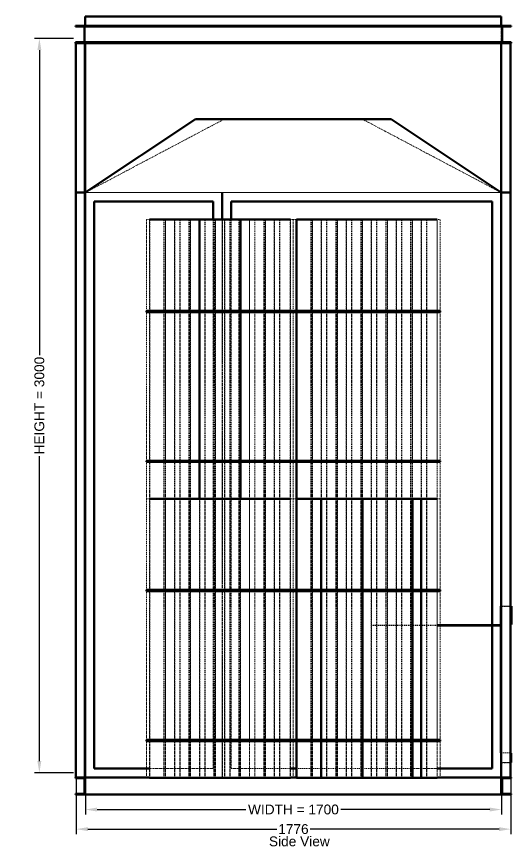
# Model space of a CAD drawing. Header units: millimetres. Extents: x 589 to 12190, y 300 to 8700.
# Drawn here: x 596 to 2617, y 5183 to 8573 of the extents above; entities that cross this region are included whole.
import ezdxf

# ---------------------------------------------------------------- set-up
doc = ezdxf.new("R2010")
doc.units = ezdxf.units.MM
doc.linetypes.add('Hidden', pattern=[15, 5, -3, 5, -2])
for name, color, linetype, lineweight in [('Default', 7, 'Continuous', 50), ('Edges', 7, 'Hidden', 15), ('HiddenEdges', 2, 'Hidden', 15), ('HiddenSilhouettes', 2, 'Hidden', 15), ('HiddenWires', 7, 'Hidden', 15), ('Silhouettes', 7, 'Continuous', 50), ('Wires', 7, 'Hidden', 15)]:
    doc.layers.add(name, color=color, linetype=linetype, lineweight=lineweight)
doc.layers.add('Dimension', color=7, linetype='Continuous', lineweight=50, true_color=0x6495ed)
doc.styles.add('Default', font='arial.ttf')
doc.dimstyles.get("Standard").update_dxf_attribs({"dimtxt": 0.18, "dimasz": 0.18, "dimexe": 0.18, "dimexo": 0.0625, "dimgap": 0.09, "dimtad": 0, "dimtih": 1, "dimtoh": 1, "dimdec": 4, "dimzin": 0, "dimdsep": 46, "dimtxsty": 'Standard', "dimcen": 0.09, "dimadec": 0, "dimazin": 0, "dimtfac": 1, "dimtdec": 4, "dimtofl": 0, "dimtmove": 0, "dimatfit": 3, "dimfxl": 1, "dimtolj": 1, "dimtzin": 0, "dimarcsym": 0})

# ---------------------------------------------------------------- blocks, each defined once
blk = doc.blocks.new('Left')
at = {"layer": 'Edges'}
blk.add_lwpolyline([(282.2, 1169.8), (848.2, 870.4)], dxfattribs=at)
for points in [[(-850.6, 869.8, 0), (-283.4, 1169.8, 0)], [(-588.1, 386.8, 0), (-588.1, 759.8, 0)], [(-522.1, 386.8, 0), (-522.1, 759.8, 0)], [(-486.1, 386.8, 0), (-486.1, 759.8, 0)], [(-420.1, 386.8, 0), (-420.1, 759.8, 0)], [(-318.1, 386.8, 0), (-318.1, 759.8, 0)], [(-282.1, 386.8, 0), (-282.1, 759.8, 0)], [(-180.1, 386.8, 0), (-180.1, 759.8, 0)], [(-114.1, 386.8, 0), (-114.1, 759.8, 0)], [(-78.1, 386.8, 0), (-78.1, 759.8, 0)], [(-12.1, 386.8, 0), (-12.1, 759.8, 0)], [(77.9, 386.8, 0), (77.9, 759.8, 0)], [(113.9, 386.8, 0), (113.9, 759.8, 0)], [(179.9, 386.8, 0), (179.9, 759.8, 0)], [(215.9, 386.8, 0), (215.9, 759.8, 0)], [(281.9, 386.8, 0), (281.9, 759.8, 0)], [(317.9, 386.8, 0), (317.9, 759.8, 0)], [(383.9, 386.8, 0), (383.9, 759.8, 0)], [(419.9, 386.8, 0), (419.9, 759.8, 0)], [(485.9, 386.8, 0), (485.9, 759.8, 0)], [(521.9, 386.8, 0), (521.9, 759.8, 0)], [(587.9, 386.8, 0), (587.9, 759.8, 0)], [(-588.1, -225.2, 0), (-588.1, 381.8, 0)], [(-522.1, -225.2, 0), (-522.1, 381.8, 0)], [(-486.1, -225.2, 0), (-486.1, 381.8, 0)], [(-420.1, -225.2, 0), (-420.1, 381.8, 0)], [(-318.1, -225.2, 0), (-318.1, 381.8, 0)], [(-282.1, -225.2, 0), (-282.1, 381.8, 0)], [(-180.1, -225.2, 0), (-180.1, 381.8, 0)], [(-114.1, -225.2, 0), (-114.1, 381.8, 0)], [(-78.1, -225.2, 0), (-78.1, 381.8, 0)], [(-12.1, -225.2, 0), (-12.1, 381.8, 0)], [(77.9, -225.2, 0), (77.9, 381.8, 0)], [(113.9, -225.2, 0), (113.9, 381.8, 0)], [(179.9, -225.2, 0), (179.9, 381.8, 0)], [(215.9, -225.2, 0), (215.9, 381.8, 0)], [(281.9, -225.2, 0), (281.9, 381.8, 0)], [(317.9, -225.2, 0), (317.9, 381.8, 0)], [(383.9, -225.2, 0), (383.9, 381.8, 0)], [(419.9, -225.2, 0), (419.9, 381.8, 0)], [(485.9, -225.2, 0), (485.9, 381.8, 0)], [(521.9, -225.2, 0), (521.9, 381.8, 0)], [(587.9, -225.2, 0), (587.9, 381.8, 0)], [(-588.1, -380.2, 0), (-588.1, -230.2, 0)], [(-522.1, -380.2, 0), (-522.1, -230.2, 0)], [(-486.1, -380.2, 0), (-486.1, -230.2, 0)], [(-420.1, -380.2, 0), (-420.1, -230.2, 0)], [(-318.1, -380.2, 0), (-318.1, -230.2, 0)], [(-282.1, -380.2, 0), (-282.1, -230.2, 0)], [(-180.1, -380.2, 0), (-180.1, -230.2, 0)], [(-114.1, -380.2, 0), (-114.1, -230.2, 0)], [(-78.1, -380.2, 0), (-78.1, -230.2, 0)], [(-12.1, -380.2, 0), (-12.1, -230.2, 0)], [(77.9, -380.2, 0), (77.9, -230.2, 0)], [(113.9, -380.2, 0), (113.9, -230.2, 0)], [(179.9, -380.2, 0), (179.9, -230.2, 0)], [(215.9, -380.2, 0), (215.9, -230.2, 0)], [(281.9, -380.2, 0), (281.9, -230.2, 0)], [(317.9, -380.2, 0), (317.9, -230.2, 0)], [(383.9, -380.2, 0), (383.9, -230.2, 0)], [(419.9, -380.2, 0), (419.9, -230.2, 0)], [(485.9, -380.2, 0), (485.9, -230.2, 0)], [(521.9, -380.2, 0), (521.9, -230.2, 0)], [(587.9, -380.2, 0), (587.9, -230.2, 0)], [(-588.1, -753.2, 0), (-588.1, -380.2, 0)], [(-522.1, -753.2, 0), (-522.1, -380.2, 0)], [(-486.1, -753.2, 0), (-486.1, -380.2, 0)], [(-420.1, -753.2, 0), (-420.1, -380.2, 0)], [(-384.1, -753.2, 0), (-384.1, -380.2, 0)], [(-318.1, -753.2, 0), (-318.1, -380.2, 0)], [(-282.1, -753.2, 0), (-282.1, -380.2, 0)], [(-216.1, -753.2, 0), (-216.1, -380.2, 0)], [(-180.1, -753.2, 0), (-180.1, -380.2, 0)], [(-114.1, -753.2, 0), (-114.1, -380.2, 0)], [(-78.1, -753.2, 0), (-78.1, -380.2, 0)], [(-12.1, -753.2, 0), (-12.1, -380.2, 0)], [(77.9, -753.2, 0), (77.9, -380.2, 0)], [(179.9, -753.2, 0), (179.9, -380.2, 0)], [(215.9, -753.2, 0), (215.9, -380.2, 0)], [(317.9, -753.2, 0), (317.9, -380.2, 0)], [(383.9, -753.2, 0), (383.9, -380.2, 0)], [(419.9, -753.2, 0), (419.9, -380.2, 0)], [(587.9, -753.2, 0), (587.9, -380.2, 0)], [(-588.1, -1365.2, 0), (-588.1, -758.2, 0)], [(-522.1, -1365.2, 0), (-522.1, -758.2, 0)], [(-486.1, -1365.2, 0), (-486.1, -758.2, 0)], [(-420.1, -1365.2, 0), (-420.1, -758.2, 0)], [(-384.1, -1365.2, 0), (-384.1, -758.2, 0)], [(-318.1, -1365.2, 0), (-318.1, -758.2, 0)], [(-282.1, -1365.2, 0), (-282.1, -758.2, 0)], [(-216.1, -1365.2, 0), (-216.1, -758.2, 0)], [(-180.1, -1365.2, 0), (-180.1, -758.2, 0)], [(-114.1, -1365.2, 0), (-114.1, -758.2, 0)], [(-78.1, -1365.2, 0), (-78.1, -758.2, 0)], [(-12.1, -1365.2, 0), (-12.1, -758.2, 0)], [(77.9, -1365.2, 0), (77.9, -758.2, 0)], [(179.9, -1365.2, 0), (179.9, -758.2, 0)], [(215.9, -1365.2, 0), (215.9, -758.2, 0)], [(317.9, -1365.2, 0), (317.9, -758.2, 0)], [(383.9, -1365.2, 0), (383.9, -758.2, 0)], [(419.9, -1365.2, 0), (419.9, -758.2, 0)], [(587.9, -1365.2, 0), (587.9, -758.2, 0)], [(-588.1, -1520.2, 0), (-588.1, -1370.2, 0)], [(-522.1, -1520.2, 0), (-522.1, -1370.2, 0)], [(-486.1, -1520.2, 0), (-486.1, -1370.2, 0)], [(-420.1, -1520.2, 0), (-420.1, -1370.2, 0)], [(-384.1, -1520.2, 0), (-384.1, -1370.2, 0)], [(-318.1, -1520.2, 0), (-318.1, -1370.2, 0)], [(-282.1, -1520.2, 0), (-282.1, -1370.2, 0)], [(-216.1, -1520.2, 0), (-216.1, -1370.2, 0)], [(-180.1, -1520.2, 0), (-180.1, -1370.2, 0)], [(-114.1, -1520.2, 0), (-114.1, -1370.2, 0)], [(-78.1, -1520.2, 0), (-78.1, -1370.2, 0)], [(-12.1, -1520.2, 0), (-12.1, -1370.2, 0)], [(77.9, -1520.2, 0), (77.9, -1370.2, 0)], [(179.9, -1520.2, 0), (179.9, -1370.2, 0)], [(215.9, -1520.2, 0), (215.9, -1370.2, 0)], [(317.9, -1520.2, 0), (317.9, -1370.2, 0)], [(383.9, -1520.2, 0), (383.9, -1370.2, 0)], [(419.9, -1520.2, 0), (419.9, -1370.2, 0)], [(587.9, -1520.2, 0), (587.9, -1370.2, 0)]]:
    blk.add_polyline3d(points, dxfattribs=at)
for points in [[(-529.1, 759.8, 0)], [(-527.9, 759.8, 0)], [(-463.1, 759.8, 0)], [(-427.1, 759.8, 0)], [(-425.9, 759.8, 0)], [(-362.3, 759.8, 0)], [(-361.1, 759.8, 0)], [(-325.1, 759.8, 0)], [(-280.9, 759.8, 0)], [(-158.3, 759.8, 0)], [(-157.1, 759.8, 0)], [(-119.9, 759.8, 0)], [(-56.3, 759.8, 0)], [(-55.1, 759.8, 0)], [(70.9, 759.8, 0)], [(72.1, 759.8, 0)], [(135.7, 759.8, 0)], [(136.9, 759.8, 0)], [(172.9, 759.8, 0)], [(174.1, 759.8, 0)], [(237.7, 759.8, 0)], [(238.9, 759.8, 0)], [(274.9, 759.8, 0)], [(276.1, 759.8, 0)], [(339.7, 759.8, 0)], [(340.9, 759.8, 0)], [(376.9, 759.8, 0)], [(378.1, 759.8, 0)], [(441.7, 759.8, 0)], [(442.9, 759.8, 0)], [(478.9, 759.8, 0)], [(480.1, 759.8, 0)], [(543.7, 759.8, 0)], [(544.9, 759.8, 0)]]:
    blk.add_polyline3d(points, close=True, dxfattribs=at)
at = {"layer": 'HiddenEdges'}
for points in [[(-849.4, 1551, 0), (-849.4, 1587.8, 0)], [(848.2, 1587.8, 0), (-849.4, 1587.8, 0)], [(-835.6, 1587.8, 0), (-835.6, 1589, 0)], [(834.4, 1587.8, 0), (834.4, 1589, 0)], [(848.2, 1551, 0), (848.2, 1587.8, 0)], [(-850.6, 1481, 0), (-850.6, 1551, 0)], [(849.4, 1481, 0), (849.4, 1551, 0)], [(-887.4, 1466, 0), (-888.6, 1466, 0)], [(-887.4, 872.2, 0), (-887.4, 1479.8, 0)], [(-850.6, 1479.8, 0), (-887.4, 1479.8, 0)], [(886.2, 1479.8, 0), (849.4, 1479.8, 0)], [(886.2, 872.2, 0), (886.2, 1479.8, 0)], [(887.4, 1466, 0), (886.2, 1466, 0)], [(-887.4, 886, 0), (-888.6, 886, 0)], [(887.4, 886, 0), (886.2, 886, 0)], [(-887.4, 856, 0), (-888.6, 856, 0)], [(-850.6, 872.2, 0), (-887.4, 872.2, 0)], [(-887.4, -1517.8, 0), (-887.4, 869.8, 0)], [(-850.6, 869.8, 0), (-887.4, 869.8, 0)], [(-849.4, -1517.8, 0), (-849.4, 869.8, 0)], [(-291.8, -1517.8, 0), (-291.8, 869.8, 0)], [(-289.4, -1517.8, 0), (-289.4, 869.8, 0)], [(848.2, 870.4, 0), (849.4, 869.8, 0)], [(886.2, 872.2, 0), (849.4, 872.2, 0)], [(886.2, 869.8, 0), (849.4, 869.8, 0)], [(886.2, -1517.8, 0), (886.2, 869.8, 0)], [(887.4, 856, 0), (886.2, 856, 0)], [(-529.1, -380.2, 0), (-529.1, 759.8, 0)], [(-527.9, -380.2, 0), (-527.9, 759.8, 0)], [(-463.1, -380.2, 0), (-463.1, 759.8, 0)], [(-427.1, -380.2, 0), (-427.1, 759.8, 0)], [(-425.9, -380.2, 0), (-425.9, 759.8, 0)], [(-362.3, -380.2, 0), (-362.3, 759.8, 0)], [(-361.1, -380.2, 0), (-361.1, 759.8, 0)], [(-325.1, -380.2, 0), (-325.1, 759.8, 0)], [(-280.9, -380.2, 0), (-280.9, 759.8, 0)], [(-158.3, -380.2, 0), (-158.3, 759.8, 0)], [(-157.1, -380.2, 0), (-157.1, 759.8, 0)], [(-119.9, -380.2, 0), (-119.9, 759.8, 0)], [(-56.3, -380.2, 0), (-56.3, 759.8, 0)], [(-55.1, -380.2, 0), (-55.1, 759.8, 0)], [(70.9, -380.2, 0), (70.9, 759.8, 0)], [(72.1, -380.2, 0), (72.1, 759.8, 0)], [(135.7, -380.2, 0), (135.7, 759.8, 0)], [(136.9, -380.2, 0), (136.9, 759.8, 0)], [(172.9, -380.2, 0), (172.9, 759.8, 0)], [(174.1, -380.2, 0), (174.1, 759.8, 0)], [(237.7, -380.2, 0), (237.7, 759.8, 0)], [(238.9, -380.2, 0), (238.9, 759.8, 0)], [(274.9, -380.2, 0), (274.9, 759.8, 0)], [(276.1, -380.2, 0), (276.1, 759.8, 0)], [(339.7, -380.2, 0), (339.7, 759.8, 0)], [(340.9, -380.2, 0), (340.9, 759.8, 0)], [(376.9, -380.2, 0), (376.9, 759.8, 0)], [(378.1, -380.2, 0), (378.1, 759.8, 0)], [(441.7, -380.2, 0), (441.7, 759.8, 0)], [(442.9, -380.2, 0), (442.9, 759.8, 0)], [(478.9, -380.2, 0), (478.9, 759.8, 0)], [(480.1, -380.2, 0), (480.1, 759.8, 0)], [(543.7, -380.2, 0), (543.7, 759.8, 0)], [(544.9, -380.2, 0), (544.9, 759.8, 0)], [(-588.1, 381.8, 0), (-588.1, 386.8, 0)], [(-522.1, 381.8, 0), (-522.1, 386.8, 0)], [(-486.1, 381.8, 0), (-486.1, 386.8, 0)], [(-420.1, 381.8, 0), (-420.1, 386.8, 0)], [(-318.1, 381.8, 0), (-318.1, 386.8, 0)], [(-282.1, 381.8, 0), (-282.1, 386.8, 0)], [(-180.1, 381.8, 0), (-180.1, 386.8, 0)], [(-114.1, 381.8, 0), (-114.1, 386.8, 0)], [(-78.1, 381.8, 0), (-78.1, 386.8, 0)], [(-12.1, 381.8, 0), (-12.1, 386.8, 0)], [(77.9, 381.8, 0), (77.9, 386.8, 0)], [(113.9, 381.8, 0), (113.9, 386.8, 0)], [(179.9, 381.8, 0), (179.9, 386.8, 0)], [(215.9, 381.8, 0), (215.9, 386.8, 0)], [(281.9, 381.8, 0), (281.9, 386.8, 0)], [(317.9, 381.8, 0), (317.9, 386.8, 0)], [(383.9, 381.8, 0), (383.9, 386.8, 0)], [(419.9, 381.8, 0), (419.9, 386.8, 0)], [(485.9, 381.8, 0), (485.9, 386.8, 0)], [(521.9, 381.8, 0), (521.9, 386.8, 0)], [(587.9, 381.8, 0), (587.9, 386.8, 0)], [(-588.1, -230.2, 0), (-588.1, -225.2, 0)], [(-522.1, -230.2, 0), (-522.1, -225.2, 0)], [(-486.1, -230.2, 0), (-486.1, -225.2, 0)], [(-420.1, -230.2, 0), (-420.1, -225.2, 0)], [(-318.1, -230.2, 0), (-318.1, -225.2, 0)], [(-282.1, -230.2, 0), (-282.1, -225.2, 0)], [(-180.1, -230.2, 0), (-180.1, -225.2, 0)], [(-114.1, -230.2, 0), (-114.1, -225.2, 0)], [(-78.1, -230.2, 0), (-78.1, -225.2, 0)], [(-12.1, -230.2, 0), (-12.1, -225.2, 0)], [(77.9, -230.2, 0), (77.9, -225.2, 0)], [(113.9, -230.2, 0), (113.9, -225.2, 0)], [(179.9, -230.2, 0), (179.9, -225.2, 0)], [(215.9, -230.2, 0), (215.9, -225.2, 0)], [(281.9, -230.2, 0), (281.9, -225.2, 0)], [(317.9, -230.2, 0), (317.9, -225.2, 0)], [(383.9, -230.2, 0), (383.9, -225.2, 0)], [(419.9, -230.2, 0), (419.9, -225.2, 0)], [(485.9, -230.2, 0), (485.9, -225.2, 0)], [(521.9, -230.2, 0), (521.9, -225.2, 0)], [(587.9, -230.2, 0), (587.9, -225.2, 0)], [(-586.9, -1520.2, 0), (-586.9, -380.2, 0)], [(-464.3, -1520.2, 0), (-464.3, -380.2, 0)], [(-463.1, -1520.2, 0), (-463.1, -380.2, 0)], [(-427.1, -1520.2, 0), (-427.1, -380.2, 0)], [(-425.9, -1520.2, 0), (-425.9, -380.2, 0)], [(-362.3, -1520.2, 0), (-362.3, -380.2, 0)], [(-361.1, -1520.2, 0), (-361.1, -380.2, 0)], [(-325.1, -1520.2, 0), (-325.1, -380.2, 0)], [(-323.9, -1520.2, 0), (-323.9, -380.2, 0)], [(-280.9, -1520.2, 0), (-280.9, -380.2, 0)], [(-259.1, -1520.2, 0), (-259.1, -380.2, 0)], [(-221.9, -1520.2, 0), (-221.9, -380.2, 0)], [(-158.3, -1520.2, 0), (-158.3, -380.2, 0)], [(-157.1, -1520.2, 0), (-157.1, -380.2, 0)], [(-121.1, -1520.2, 0), (-121.1, -380.2, 0)], [(-119.9, -1520.2, 0), (-119.9, -380.2, 0)], [(-56.3, -1520.2, 0), (-56.3, -380.2, 0)], [(-55.1, -1520.2, 0), (-55.1, -380.2, 0)], [(70.9, -1520.2, 0), (70.9, -380.2, 0)], [(72.1, -1520.2, 0), (72.1, -380.2, 0)], [(76.7, -1520.2, 0), (76.7, -380.2, 0)], [(135.7, -1520.2, 0), (135.7, -380.2, 0)], [(172.9, -1520.2, 0), (172.9, -380.2, 0)], [(178.7, -1520.2, 0), (178.7, -380.2, 0)], [(237.7, -1520.2, 0), (237.7, -380.2, 0)], [(238.9, -1520.2, 0), (238.9, -380.2, 0)], [(274.9, -1520.2, 0), (274.9, -380.2, 0)], [(319.1, -1520.2, 0), (319.1, -380.2, 0)], [(340.9, -1520.2, 0), (340.9, -380.2, 0)], [(421.1, -1520.2, 0), (421.1, -380.2, 0)], [(441.7, -1520.2, 0), (441.7, -380.2, 0)], [(442.9, -1520.2, 0), (442.9, -380.2, 0)], [(480.1, -1520.2, 0), (480.1, -380.2, 0)], [(484.7, -1520.2, 0), (484.7, -380.2, 0)], [(543.7, -1520.2, 0), (543.7, -380.2, 0)], [(544.9, -1520.2, 0), (544.9, -380.2, 0)], [(-588.1, -758.2, 0), (-588.1, -753.2, 0)], [(-522.1, -758.2, 0), (-522.1, -753.2, 0)], [(-486.1, -758.2, 0), (-486.1, -753.2, 0)], [(-420.1, -758.2, 0), (-420.1, -753.2, 0)], [(-384.1, -758.2, 0), (-384.1, -753.2, 0)], [(-318.1, -758.2, 0), (-318.1, -753.2, 0)], [(-282.1, -758.2, 0), (-282.1, -753.2, 0)], [(-216.1, -758.2, 0), (-216.1, -753.2, 0)], [(-180.1, -758.2, 0), (-180.1, -753.2, 0)], [(-114.1, -758.2, 0), (-114.1, -753.2, 0)], [(-78.1, -758.2, 0), (-78.1, -753.2, 0)], [(-12.1, -758.2, 0), (-12.1, -753.2, 0)], [(77.9, -758.2, 0), (77.9, -753.2, 0)], [(179.9, -758.2, 0), (179.9, -753.2, 0)], [(215.9, -758.2, 0), (215.9, -753.2, 0)], [(317.9, -758.2, 0), (317.9, -753.2, 0)], [(383.9, -758.2, 0), (383.9, -753.2, 0)], [(419.9, -758.2, 0), (419.9, -753.2, 0)], [(587.9, -758.2, 0), (587.9, -753.2, 0)], [(849.4, -820.2, 0), (848.2, -820.2, 0)], [(-588.1, -1370.2, 0), (-588.1, -1365.2, 0)], [(-522.1, -1370.2, 0), (-522.1, -1365.2, 0)], [(-486.1, -1370.2, 0), (-486.1, -1365.2, 0)], [(-420.1, -1370.2, 0), (-420.1, -1365.2, 0)], [(-384.1, -1370.2, 0), (-384.1, -1365.2, 0)], [(-318.1, -1370.2, 0), (-318.1, -1365.2, 0)], [(-282.1, -1370.2, 0), (-282.1, -1365.2, 0)], [(-216.1, -1370.2, 0), (-216.1, -1365.2, 0)], [(-180.1, -1370.2, 0), (-180.1, -1365.2, 0)], [(-114.1, -1370.2, 0), (-114.1, -1365.2, 0)], [(-78.1, -1370.2, 0), (-78.1, -1365.2, 0)], [(-12.1, -1370.2, 0), (-12.1, -1365.2, 0)], [(77.9, -1370.2, 0), (77.9, -1365.2, 0)], [(179.9, -1370.2, 0), (179.9, -1365.2, 0)], [(215.9, -1370.2, 0), (215.9, -1365.2, 0)], [(317.9, -1370.2, 0), (317.9, -1365.2, 0)], [(383.9, -1370.2, 0), (383.9, -1365.2, 0)], [(419.9, -1370.2, 0), (419.9, -1365.2, 0)], [(587.9, -1370.2, 0), (587.9, -1365.2, 0)], [(849.4, -1420.2, 0), (848.2, -1420.2, 0)], [(889.4, -1519, 0), (-890.6, -1519, 0)], [(889.4, -1522, 0), (-890.6, -1522, 0)], [(-887.4, -1504, 0), (-888.6, -1504, 0)], [(-850.6, -1517.8, 0), (-887.4, -1517.8, 0)], [(852.4, -1522, 0), (-853.6, -1522, 0)], [(-291.8, -1517.8, 0), (-849.4, -1517.8, 0)], [(848.2, -1517.8, 0), (-289.4, -1517.8, 0)], [(886.2, -1517.8, 0), (849.4, -1517.8, 0)], [(887.4, -1504, 0), (886.2, -1504, 0)], [(889.4, -1586, 0), (-890.6, -1586, 0)], [(889.4, -1589, 0), (-890.6, -1589, 0)], [(852.4, -1586, 0), (-853.6, -1586, 0)]]:
    blk.add_polyline3d(points, dxfattribs=at)
at = {"layer": 'HiddenSilhouettes'}
blk.add_lwpolyline([(848.2, 870.6), (849.4, 869.8)], dxfattribs=at)
for points in [[(-853.6, 1548, 0)], [(852.4, 1548, 0)]]:
    blk.add_polyline3d(points, close=True, dxfattribs=at)
for points in [[(-888.6, 1481, 0), (-888.6, 1481, 0)], [(-850.6, 1481, 0), (-850.6, 1481, 0)], [(849.4, 1481, 0), (849.4, 1481, 0)], [(887.4, 1481, 0), (887.4, 1481, 0)], [(-848.8, 871, 0), (-290.6, 871, 0)], [(-290.6, 869.8, 0), (-290.6, 871, 0)], [(-290.6, 871, 0), (847.6, 871, 0)], [(848.2, 871, 0), (849.4, 871, 0)], [(-586.9, -380.2, 0), (-586.9, 759.8, 0)], [(-523.3, -380.2, 0), (-523.3, 759.8, 0)], [(-484.9, -380.2, 0), (-484.9, 759.8, 0)], [(-464.3, -380.2, 0), (-464.3, 759.8, 0)], [(-421.3, -380.2, 0), (-421.3, 759.8, 0)], [(-382.9, -380.2, 0), (-382.9, 759.8, 0)], [(-327.4, -1482.2, 0), (-327.4, 759.8, 0)], [(-323.9, -380.2, 0), (-323.9, 759.8, 0)], [(-319.3, -380.2, 0), (-319.3, 759.8, 0)], [(-290.6, -1519, 0), (-290.6, 759.8, 0)], [(-260.3, -380.2, 0), (-260.3, 759.8, 0)], [(-259.1, -380.2, 0), (-259.1, 759.8, 0)], [(-253.8, -1482.2, 0), (-253.8, 759.8, 0)], [(-223.1, -380.2, 0), (-223.1, 759.8, 0)], [(-221.9, -380.2, 0), (-221.9, 759.8, 0)], [(-217.3, -380.2, 0), (-217.3, 759.8, 0)], [(-178.9, -380.2, 0), (-178.9, 759.8, 0)], [(-121.1, -380.2, 0), (-121.1, 759.8, 0)], [(-115.3, -380.2, 0), (-115.3, 759.8, 0)], [(-76.9, -380.2, 0), (-76.9, 759.8, 0)], [(-13.3, -380.2, 0), (-13.3, 759.8, 0)], [(13.1, -380.2, 0), (13.1, 759.8, 0)], [(76.7, -380.2, 0), (76.7, 759.8, 0)], [(115.1, -380.2, 0), (115.1, 759.8, 0)], [(178.7, -380.2, 0), (178.7, 759.8, 0)], [(217.1, -380.2, 0), (217.1, 759.8, 0)], [(280.7, -380.2, 0), (280.7, 759.8, 0)], [(319.1, -380.2, 0), (319.1, 759.8, 0)], [(382.7, -380.2, 0), (382.7, 759.8, 0)], [(421.1, -380.2, 0), (421.1, 759.8, 0)], [(484.7, -380.2, 0), (484.7, 759.8, 0)], [(523.1, -380.2, 0), (523.1, 759.8, 0)], [(586.7, -380.2, 0), (586.7, 759.8, 0)], [(-384.1, 381.8, 0), (-384.1, 386.8, 0)], [(-216.1, 381.8, 0), (-216.1, 386.8, 0)], [(11.9, 381.8, 0), (11.9, 386.8, 0)], [(-585.6, -230.2, 0), (-585.6, -225.2, 0)], [(-575.6, -230.2, 0), (-575.6, -225.2, 0)], [(-384.1, -230.2, 0), (-384.1, -225.2, 0)], [(-216.1, -230.2, 0), (-216.1, -225.2, 0)], [(-25.6, -230.2, 0), (-25.6, -225.2, 0)], [(-15.6, -230.2, 0), (-15.6, -225.2, 0)], [(11.9, -230.2, 0), (11.9, -225.2, 0)], [(14.4, -230.2, 0), (14.4, -225.2, 0)], [(24.4, -230.2, 0), (24.4, -225.2, 0)], [(574.4, -230.2, 0), (574.4, -225.2, 0)], [(584.4, -230.2, 0), (584.4, -225.2, 0)], [(-529.1, -1520.2, 0), (-529.1, -380.2, 0)], [(-529.1, -380.2, 0), (-463.1, -380.2, 0)], [(-527.9, -1520.2, 0), (-527.9, -380.2, 0)], [(-527.9, -380.2, 0), (-522.1, -380.2, 0)], [(-523.3, -1520.2, 0), (-523.3, -380.2, 0)], [(-486.1, -380.2, 0), (-464.3, -380.2, 0)], [(-484.9, -1520.2, 0), (-484.9, -380.2, 0)], [(-427.1, -380.2, 0), (-361.1, -380.2, 0)], [(-425.9, -380.2, 0), (-420.1, -380.2, 0)], [(-421.3, -1520.2, 0), (-421.3, -380.2, 0)], [(-384.1, -380.2, 0), (-362.3, -380.2, 0)], [(-382.9, -1520.2, 0), (-382.9, -380.2, 0)], [(-325.1, -380.2, 0), (-278.3, -380.2, 0)], [(-323.9, -380.2, 0), (-318.1, -380.2, 0)], [(-319.3, -1520.2, 0), (-319.3, -380.2, 0)], [(-282.1, -380.2, 0), (-278.3, -380.2, 0)], [(-260.3, -1520.2, 0), (-260.3, -380.2, 0)], [(-223.1, -1520.2, 0), (-223.1, -380.2, 0)], [(-222.7, -380.2, 0), (-167, -380.2, 0)], [(-221.9, -380.2, 0), (-216.1, -380.2, 0)], [(-217.3, -1520.2, 0), (-217.3, -380.2, 0)], [(-180.1, -380.2, 0), (-167, -380.2, 0)], [(-178.9, -1520.2, 0), (-178.9, -380.2, 0)], [(-121.1, -380.2, 0), (-55.7, -380.2, 0)], [(-119.9, -380.2, 0), (-114.1, -380.2, 0)], [(-115.3, -1520.2, 0), (-115.3, -380.2, 0)], [(-78.1, -380.2, 0), (-56.3, -380.2, 0)], [(-76.9, -1520.2, 0), (-76.9, -380.2, 0)], [(-13.3, -1520.2, 0), (-13.3, -380.2, 0)], [(13.1, -1520.2, 0), (13.1, -380.2, 0)], [(70.9, -380.2, 0), (136.9, -380.2, 0)], [(72.1, -380.2, 0), (77.9, -380.2, 0)], [(113.9, -380.2, 0), (135.7, -380.2, 0)], [(115.1, -1520.2, 0), (115.1, -380.2, 0)], [(136.9, -1520.2, 0), (136.9, -380.2, 0)], [(172.9, -380.2, 0), (222.7, -380.2, 0)], [(174.1, -1520.2, 0), (174.1, -380.2, 0)], [(174.1, -380.2, 0), (179.9, -380.2, 0)], [(215.9, -380.2, 0), (222.7, -380.2, 0)], [(217.1, -1520.2, 0), (217.1, -380.2, 0)], [(274.9, -380.2, 0), (334, -380.2, 0)], [(276.1, -1520.2, 0), (276.1, -380.2, 0)], [(276.1, -380.2, 0), (281.9, -380.2, 0)], [(280.7, -1520.2, 0), (280.7, -380.2, 0)], [(317.9, -380.2, 0), (334, -380.2, 0)], [(339.7, -1520.2, 0), (339.7, -380.2, 0)], [(376.9, -1520.2, 0), (376.9, -380.2, 0)], [(376.9, -380.2, 0), (442.9, -380.2, 0)], [(378.1, -1520.2, 0), (378.1, -380.2, 0)], [(378.1, -380.2, 0), (383.9, -380.2, 0)], [(382.7, -1520.2, 0), (382.7, -380.2, 0)], [(419.9, -380.2, 0), (441.7, -380.2, 0)], [(478.9, -1520.2, 0), (478.9, -380.2, 0)], [(478.9, -380.2, 0), (544.9, -380.2, 0)], [(480.1, -380.2, 0), (485.9, -380.2, 0)], [(521.9, -380.2, 0), (543.7, -380.2, 0)], [(523.1, -1520.2, 0), (523.1, -380.2, 0)], [(586.7, -1520.2, 0), (586.7, -380.2, 0)], [(11.9, -758.2, 0), (11.9, -753.2, 0)], [(113.9, -758.2, 0), (113.9, -753.2, 0)], [(281.9, -758.2, 0), (281.9, -753.2, 0)], [(485.9, -758.2, 0), (485.9, -753.2, 0)], [(521.9, -758.2, 0), (521.9, -753.2, 0)], [(848.2, -818.6, 0), (887.4, -818.6, 0)], [(849.4, -818.6, 0), (887.4, -818.6, 0)], [(851, -820.2, 0), (887.4, -820.2, 0)], [(851, -894.6, 0), (851, -820.2, 0)], [(323.8, -896.2, 0), (587.9, -896.2, 0)], [(323.8, -897.8, 0), (323.8, -896.2, 0)], [(323.8, -897.8, 0), (587.9, -897.8, 0)], [(812.6, -897.8, 0), (812.6, -896.2, 0)], [(849.4, -894.6, 0), (851, -894.6, 0)], [(-585.6, -1370.2, 0), (-585.6, -1365.2, 0)], [(-575.6, -1370.2, 0), (-575.6, -1365.2, 0)], [(-25.6, -1370.2, 0), (-25.6, -1365.2, 0)], [(-15.6, -1370.2, 0), (-15.6, -1365.2, 0)], [(11.9, -1370.2, 0), (11.9, -1365.2, 0)], [(14.4, -1370.2, 0), (14.4, -1365.2, 0)], [(24.4, -1370.2, 0), (24.4, -1365.2, 0)], [(113.9, -1370.2, 0), (113.9, -1365.2, 0)], [(281.9, -1370.2, 0), (281.9, -1365.2, 0)], [(485.9, -1370.2, 0), (485.9, -1365.2, 0)], [(521.9, -1370.2, 0), (521.9, -1365.2, 0)], [(574.4, -1370.2, 0), (574.4, -1365.2, 0)], [(584.4, -1370.2, 0), (584.4, -1365.2, 0)], [(848.2, -1418.6, 0), (887.4, -1418.6, 0)], [(849.4, -1420.2, 0), (851, -1420.2, 0)], [(851, -1459.8, 0), (851, -1420.2, 0)], [(-588.1, -1482.2, 0), (-327.4, -1482.2, 0)], [(-253.8, -1482.2, 0), (-12.1, -1482.2, 0)], [(11.9, -1482.2, 0), (587.9, -1482.2, 0)], [(849.4, -1458.2, 0), (887.4, -1458.2, 0)], [(851, -1459.8, 0), (887.4, -1459.8, 0)], [(-588.1, -1519, 0), (-12.1, -1519, 0)], [(-529.1, -1520.2, 0), (-463.1, -1520.2, 0)], [(-527.9, -1520.2, 0), (-522.1, -1520.2, 0)], [(-486.1, -1520.2, 0), (-464.3, -1520.2, 0)], [(-427.1, -1520.2, 0), (-361.1, -1520.2, 0)], [(-425.9, -1520.2, 0), (-420.1, -1520.2, 0)], [(-384.1, -1520.2, 0), (-362.3, -1520.2, 0)], [(-325.1, -1520.2, 0), (-259.1, -1520.2, 0)], [(-323.9, -1520.2, 0), (-318.1, -1520.2, 0)], [(-282.1, -1520.2, 0), (-260.3, -1520.2, 0)], [(-222.7, -1520.2, 0), (-157.1, -1520.2, 0)], [(-221.9, -1520.2, 0), (-216.1, -1520.2, 0)], [(-180.1, -1520.2, 0), (-158.3, -1520.2, 0)], [(-121.1, -1520.2, 0), (-55.1, -1520.2, 0)], [(-119.9, -1520.2, 0), (-114.1, -1520.2, 0)], [(-78.1, -1520.2, 0), (-56.3, -1520.2, 0)], [(11.9, -1519, 0), (587.9, -1519, 0)], [(70.9, -1520.2, 0), (136.9, -1520.2, 0)], [(72.1, -1520.2, 0), (77.9, -1520.2, 0)], [(113.9, -1520.2, 0), (135.7, -1520.2, 0)], [(172.9, -1520.2, 0), (222.7, -1520.2, 0)], [(174.1, -1520.2, 0), (179.9, -1520.2, 0)], [(215.9, -1520.2, 0), (222.7, -1520.2, 0)], [(274.9, -1520.2, 0), (334, -1520.2, 0)], [(276.1, -1520.2, 0), (281.9, -1520.2, 0)], [(317.9, -1520.2, 0), (334, -1520.2, 0)], [(376.9, -1520.2, 0), (442.9, -1520.2, 0)], [(378.1, -1520.2, 0), (383.9, -1520.2, 0)], [(419.9, -1520.2, 0), (441.7, -1520.2, 0)], [(478.9, -1520.2, 0), (544.9, -1520.2, 0)], [(480.1, -1520.2, 0), (485.9, -1520.2, 0)], [(521.9, -1520.2, 0), (543.7, -1520.2, 0)], [(848.2, -1519, 0), (849.4, -1519, 0)]]:
    blk.add_polyline3d(points, dxfattribs=at)
at = {"layer": 'HiddenWires'}
for points in [[(848.2, 869.8, 0), (849.4, 869.8, 0)], [(-600.6, 381.8, 0), (-600.6, 386.8, 0)], [(-0.6, 381.8, 0), (-0.6, 386.8, 0)], [(-600.6, -230.2, 0), (-600.6, -225.2, 0)], [(-0.6, -230.2, 0), (-0.6, -225.2, 0)], [(-588.1, -380.2, 0), (-278.3, -380.2, 0)], [(-167, -380.2, 0), (-111.3, -380.2, 0)], [(-55.7, -380.2, 0), (-12.1, -380.2, 0)], [(11.9, -380.2, 0), (587.9, -380.2, 0)], [(-600.6, -758.2, 0), (-600.6, -753.2, 0)], [(-0.6, -758.2, 0), (-0.6, -753.2, 0)], [(-600.6, -1370.2, 0), (-600.6, -1365.2, 0)], [(-0.6, -1370.2, 0), (-0.6, -1365.2, 0)], [(-588.1, -1520.2, 0), (-12.1, -1520.2, 0)], [(11.9, -1520.2, 0), (587.9, -1520.2, 0)]]:
    blk.add_polyline3d(points, dxfattribs=at)
at = {"layer": 'Silhouettes'}
for points in [[(-850.6, 869.8), (-400.3, 1169.8)], [(399.1, 1169.8), (848.2, 870.6)]]:
    blk.add_lwpolyline(points, dxfattribs=at)
for points in [[(-850.6, 1589, 0), (849.4, 1589, 0)], [(-850.6, 1551, 0), (-850.6, 1589, 0)], [(849.4, 1551, 0), (849.4, 1589, 0)], [(-890.6, 1551, 0), (889.4, 1551, 0)], [(-890.6, 1548, 0), (-890.6, 1551, 0)], [(-890.6, 1548, 0), (889.4, 1548, 0)], [(-853.6, 1484, 0), (-853.6, 1548, 0)], [(852.4, 1484, 0), (852.4, 1548, 0)], [(889.4, 1548, 0), (889.4, 1551, 0)], [(-890.6, 1484, 0), (889.4, 1484, 0)], [(-890.6, 1481, 0), (-890.6, 1484, 0)], [(-890.6, 1481, 0), (889.4, 1481, 0)], [(-888.6, 871, 0), (-888.6, 1481, 0)], [(-851.8, 1479.8, 0), (-850.6, 1479.8, 0)], [(-851.8, 869.8, 0), (-851.8, 1479.8, 0)], [(-850.6, 1191.7, 0), (-850.6, 1481, 0)], [(848.2, 1479.8, 0), (849.4, 1479.8, 0)], [(848.2, 869.8, 0), (848.2, 1479.8, 0)], [(849.4, 1191.7, 0), (849.4, 1481, 0)], [(887.4, 871, 0), (887.4, 1481, 0)], [(889.4, 1481, 0), (889.4, 1484, 0)], [(-850.6, 869.8, 0), (-850.6, 1191.7, 0)], [(849.4, 869.8, 0), (849.4, 1191.7, 0)], [(-400.3, 1169.8, 0), (-283.4, 1169.8, 0)], [(-283.4, 1169.8, 0), (282.2, 1169.8, 0)], [(282.2, 1169.8, 0), (399.1, 1169.8, 0)], [(-888.6, -1519, 0), (-888.6, 871, 0)], [(-888.6, 871, 0), (-850.6, 871, 0)], [(-851.8, 869.8, 0), (-850.6, 869.8, 0)], [(-851.8, -1520.2, 0), (-851.8, 869.8, 0)], [(-850.6, -1191.8, 0), (-850.6, 871, 0)], [(-850.6, 871, 0), (-848.8, 871, 0)], [(-290.6, 759.8, 0), (-290.6, 869.8, 0)], [(847.6, 871, 0), (848.2, 871, 0)], [(848.2, 869.8, 0), (849.4, 869.8, 0)], [(848.2, -1520.2, 0), (848.2, 869.8, 0)], [(849.4, 871, 0), (887.4, 871, 0)], [(849.4, 794.5, 0), (849.4, 871, 0)], [(887.4, -1519, 0), (887.4, 871, 0)], [(-813.8, -1482.2, 0), (-813.8, 834.2, 0)], [(-813.8, 834.2, 0), (-327.4, 834.2, 0)], [(-327.4, 759.8, 0), (-327.4, 834.2, 0)], [(-253.8, 759.8, 0), (-253.8, 834.2, 0)], [(-253.8, 834.2, 0), (812.6, 834.2, 0)], [(812.6, -896.2, 0), (812.6, 834.2, 0)], [(849.4, 0, 0), (849.4, 794.5, 0)], [(-588.1, 759.8, 0), (-522.1, 759.8, 0)], [(-529.1, 759.8, 0), (-463.1, 759.8, 0)], [(-527.9, 759.8, 0), (-464.3, 759.8, 0)], [(-486.1, 759.8, 0), (-420.1, 759.8, 0)], [(-427.1, 759.8, 0), (-361.1, 759.8, 0)], [(-425.9, 759.8, 0), (-362.3, 759.8, 0)], [(-384.1, 759.8, 0), (-318.1, 759.8, 0)], [(-384.1, 386.8, 0), (-384.1, 759.8, 0)], [(-325.1, 759.8, 0), (-259.1, 759.8, 0)], [(-323.9, 759.8, 0), (-260.3, 759.8, 0)], [(-282.1, 759.8, 0), (-216.1, 759.8, 0)], [(-222.7, 759.8, 0), (-157.1, 759.8, 0)], [(-221.9, 759.8, 0), (-158.3, 759.8, 0)], [(-216.1, 386.8, 0), (-216.1, 759.8, 0)], [(-180.1, 759.8, 0), (-114.1, 759.8, 0)], [(-121.1, 759.8, 0), (-55.1, 759.8, 0)], [(-119.9, 759.8, 0), (-56.3, 759.8, 0)], [(-78.1, 759.8, 0), (-12.1, 759.8, 0)], [(11.9, 759.8, 0), (77.9, 759.8, 0)], [(11.9, 386.8, 0), (11.9, 759.8, 0)], [(70.9, 759.8, 0), (136.9, 759.8, 0)], [(72.1, 759.8, 0), (135.7, 759.8, 0)], [(113.9, 759.8, 0), (179.9, 759.8, 0)], [(172.9, 759.8, 0), (222.7, 759.8, 0)], [(174.1, 759.8, 0), (222.7, 759.8, 0)], [(215.9, 759.8, 0), (281.9, 759.8, 0)], [(274.9, 759.8, 0), (334, 759.8, 0)], [(276.1, 759.8, 0), (334, 759.8, 0)], [(317.9, 759.8, 0), (383.9, 759.8, 0)], [(376.9, 759.8, 0), (442.9, 759.8, 0)], [(378.1, 759.8, 0), (441.7, 759.8, 0)], [(419.9, 759.8, 0), (485.9, 759.8, 0)], [(478.9, 759.8, 0), (544.9, 759.8, 0)], [(480.1, 759.8, 0), (543.7, 759.8, 0)], [(521.9, 759.8, 0), (587.9, 759.8, 0)], [(-600.6, 386.8, 0), (-0.6, 386.8, 0)], [(-600.6, 381.8, 0), (-600.6, 386.8, 0)], [(-600.6, 381.8, 0), (-0.6, 381.8, 0)], [(-384.1, -225.2, 0), (-384.1, 381.8, 0)], [(-216.1, -225.2, 0), (-216.1, 381.8, 0)], [(-0.6, 386.8, 0), (599.4, 386.8, 0)], [(-0.6, 381.8, 0), (-0.6, 386.8, 0)], [(-0.6, 381.8, 0), (599.4, 381.8, 0)], [(11.9, -225.2, 0), (11.9, 381.8, 0)], [(599.4, 381.8, 0), (599.4, 386.8, 0)], [(849.4, -1191.8, 0), (849.4, 0, 0)], [(-600.6, -225.2, 0), (-0.6, -225.2, 0)], [(-600.6, -230.2, 0), (-600.6, -225.2, 0)], [(-600.6, -230.2, 0), (-0.6, -230.2, 0)], [(-384.1, -380.2, 0), (-384.1, -230.2, 0)], [(-216.1, -380.2, 0), (-216.1, -230.2, 0)], [(-0.6, -225.2, 0), (599.4, -225.2, 0)], [(-0.6, -230.2, 0), (-0.6, -225.2, 0)], [(-0.6, -230.2, 0), (599.4, -230.2, 0)], [(11.9, -380.2, 0), (11.9, -230.2, 0)], [(599.4, -230.2, 0), (599.4, -225.2, 0)], [(-588.1, -380.2, 0), (-522.1, -380.2, 0)], [(-522.1, -380.2, 0), (-486.1, -380.2, 0)], [(-486.1, -380.2, 0), (-420.1, -380.2, 0)], [(-420.1, -380.2, 0), (-384.1, -380.2, 0)], [(-384.1, -380.2, 0), (-318.1, -380.2, 0)], [(-318.1, -380.2, 0), (-282.1, -380.2, 0)], [(-282.1, -380.2, 0), (-216.1, -380.2, 0)], [(-216.1, -380.2, 0), (-180.1, -380.2, 0)], [(-180.1, -380.2, 0), (-114.1, -380.2, 0)], [(-114.1, -380.2, 0), (-78.1, -380.2, 0)], [(-78.1, -380.2, 0), (-12.1, -380.2, 0)], [(11.9, -380.2, 0), (77.9, -380.2, 0)], [(11.9, -753.2, 0), (11.9, -380.2, 0)], [(77.9, -380.2, 0), (113.9, -380.2, 0)], [(113.9, -380.2, 0), (179.9, -380.2, 0)], [(113.9, -753.2, 0), (113.9, -380.2, 0)], [(179.9, -380.2, 0), (215.9, -380.2, 0)], [(215.9, -380.2, 0), (281.9, -380.2, 0)], [(281.9, -753.2, 0), (281.9, -380.2, 0)], [(281.9, -380.2, 0), (317.9, -380.2, 0)], [(317.9, -380.2, 0), (383.9, -380.2, 0)], [(383.9, -380.2, 0), (419.9, -380.2, 0)], [(419.9, -380.2, 0), (485.9, -380.2, 0)], [(485.9, -753.2, 0), (485.9, -380.2, 0)], [(485.9, -380.2, 0), (521.9, -380.2, 0)], [(521.9, -380.2, 0), (587.9, -380.2, 0)], [(521.9, -753.2, 0), (521.9, -380.2, 0)], [(-600.6, -753.2, 0), (-0.6, -753.2, 0)], [(-600.6, -758.2, 0), (-600.6, -753.2, 0)], [(-600.6, -758.2, 0), (-0.6, -758.2, 0)], [(-0.6, -753.2, 0), (599.4, -753.2, 0)], [(-0.6, -758.2, 0), (-0.6, -753.2, 0)], [(-0.6, -758.2, 0), (599.4, -758.2, 0)], [(11.9, -1365.2, 0), (11.9, -758.2, 0)], [(113.9, -1365.2, 0), (113.9, -758.2, 0)], [(281.9, -1365.2, 0), (281.9, -758.2, 0)], [(485.9, -1365.2, 0), (485.9, -758.2, 0)], [(521.9, -1365.2, 0), (521.9, -758.2, 0)], [(599.4, -758.2, 0), (599.4, -753.2, 0)], [(847.8, -818.6, 0), (848.2, -818.6, 0)], [(847.8, -1418.6, 0), (847.8, -818.6, 0)], [(887.4, -818.6, 0), (890.6, -818.6, 0)], [(887.4, -820.2, 0), (889, -820.2, 0)], [(889, -894.6, 0), (889, -820.2, 0)], [(890.6, -894.6, 0), (890.6, -818.6, 0)], [(587.9, -896.2, 0), (847.8, -896.2, 0)], [(587.9, -897.8, 0), (847.8, -897.8, 0)], [(812.6, -1482.2, 0), (812.6, -897.8, 0)], [(889, -894.6, 0), (890.6, -894.6, 0)], [(-850.6, -1520.2, 0), (-850.6, -1191.8, 0)], [(849.4, -1520.2, 0), (849.4, -1191.8, 0)], [(-600.6, -1365.2, 0), (-0.6, -1365.2, 0)], [(-600.6, -1370.2, 0), (-600.6, -1365.2, 0)], [(-600.6, -1370.2, 0), (-0.6, -1370.2, 0)], [(-0.6, -1365.2, 0), (599.4, -1365.2, 0)], [(-0.6, -1370.2, 0), (-0.6, -1365.2, 0)], [(-0.6, -1370.2, 0), (599.4, -1370.2, 0)], [(11.9, -1520.2, 0), (11.9, -1370.2, 0)], [(113.9, -1520.2, 0), (113.9, -1370.2, 0)], [(281.9, -1520.2, 0), (281.9, -1370.2, 0)], [(485.9, -1520.2, 0), (485.9, -1370.2, 0)], [(521.9, -1520.2, 0), (521.9, -1370.2, 0)], [(599.4, -1370.2, 0), (599.4, -1365.2, 0)], [(847.8, -1418.6, 0), (848.2, -1418.6, 0)], [(887.4, -1420.2, 0), (889, -1420.2, 0)], [(889, -1458.2, 0), (889, -1420.2, 0)], [(-813.8, -1482.2, 0), (-588.1, -1482.2, 0)], [(-12.1, -1482.2, 0), (11.9, -1482.2, 0)], [(587.9, -1482.2, 0), (812.6, -1482.2, 0)], [(887.4, -1458.2, 0), (889, -1458.2, 0)], [(-890.6, -1522, 0), (-890.6, -1519, 0)], [(-890.6, -1519, 0), (-850.6, -1519, 0)], [(-890.6, -1522, 0), (-853.6, -1522, 0)], [(-853.6, -1586, 0), (-853.6, -1522, 0)], [(-851.8, -1520.2, 0), (-850.6, -1520.2, 0)], [(-850.6, -1589, 0), (-850.6, -1519, 0)], [(-850.6, -1519, 0), (-588.1, -1519, 0)], [(-588.1, -1520.2, 0), (-522.1, -1520.2, 0)], [(-522.1, -1520.2, 0), (-486.1, -1520.2, 0)], [(-486.1, -1520.2, 0), (-420.1, -1520.2, 0)], [(-420.1, -1520.2, 0), (-384.1, -1520.2, 0)], [(-384.1, -1520.2, 0), (-318.1, -1520.2, 0)], [(-318.1, -1520.2, 0), (-282.1, -1520.2, 0)], [(-282.1, -1520.2, 0), (-216.1, -1520.2, 0)], [(-216.1, -1520.2, 0), (-180.1, -1520.2, 0)], [(-180.1, -1520.2, 0), (-114.1, -1520.2, 0)], [(-114.1, -1520.2, 0), (-78.1, -1520.2, 0)], [(-78.1, -1520.2, 0), (-12.1, -1520.2, 0)], [(-12.1, -1519, 0), (11.9, -1519, 0)], [(11.9, -1520.2, 0), (77.9, -1520.2, 0)], [(77.9, -1520.2, 0), (113.9, -1520.2, 0)], [(113.9, -1520.2, 0), (179.9, -1520.2, 0)], [(179.9, -1520.2, 0), (215.9, -1520.2, 0)], [(215.9, -1520.2, 0), (281.9, -1520.2, 0)], [(281.9, -1520.2, 0), (317.9, -1520.2, 0)], [(317.9, -1520.2, 0), (383.9, -1520.2, 0)], [(383.9, -1520.2, 0), (419.9, -1520.2, 0)], [(419.9, -1520.2, 0), (485.9, -1520.2, 0)], [(485.9, -1520.2, 0), (521.9, -1520.2, 0)], [(521.9, -1520.2, 0), (587.9, -1520.2, 0)], [(587.9, -1519, 0), (848.2, -1519, 0)], [(848.2, -1520.2, 0), (849.4, -1520.2, 0)], [(849.4, -1519, 0), (889.4, -1519, 0)], [(849.4, -1589, 0), (849.4, -1519, 0)], [(852.4, -1586, 0), (852.4, -1522, 0)], [(852.4, -1522, 0), (889.4, -1522, 0)], [(889.4, -1522, 0), (889.4, -1519, 0)], [(-890.6, -1589, 0), (-890.6, -1586, 0)], [(-890.6, -1586, 0), (-853.6, -1586, 0)], [(-890.6, -1589, 0), (-850.6, -1589, 0)], [(-850.6, -1589, 0), (849.4, -1589, 0)], [(849.4, -1589, 0), (889.4, -1589, 0)], [(852.4, -1586, 0), (889.4, -1586, 0)], [(889.4, -1589, 0), (889.4, -1586, 0)]]:
    blk.add_polyline3d(points, dxfattribs=at)
for points in [[(-586.9, 759.8, 0)], [(-523.3, 759.8, 0)], [(-484.9, 759.8, 0)], [(-464.3, 759.8, 0)], [(-421.3, 759.8, 0)], [(-382.9, 759.8, 0)], [(-323.9, 759.8, 0)], [(-319.3, 759.8, 0)], [(-260.3, 759.8, 0)], [(-259.1, 759.8, 0)], [(-223.1, 759.8, 0)], [(-221.9, 759.8, 0)], [(-217.3, 759.8, 0)], [(-178.9, 759.8, 0)], [(-121.1, 759.8, 0)], [(-115.3, 759.8, 0)], [(-76.9, 759.8, 0)], [(-13.3, 759.8, 0)], [(13.1, 759.8, 0)], [(76.7, 759.8, 0)], [(115.1, 759.8, 0)], [(178.7, 759.8, 0)], [(217.1, 759.8, 0)], [(280.7, 759.8, 0)], [(319.1, 759.8, 0)], [(382.7, 759.8, 0)], [(421.1, 759.8, 0)], [(484.7, 759.8, 0)], [(523.1, 759.8, 0)], [(586.7, 759.8, 0)], [(-585.6, -225.2, 0)], [(-575.6, -225.2, 0)], [(-25.6, -225.2, 0)], [(-15.6, -225.2, 0)], [(14.4, -225.2, 0)], [(24.4, -225.2, 0)], [(574.4, -225.2, 0)], [(584.4, -225.2, 0)], [(-111.3, -380.2, 0)], [(111.3, -380.2, 0)], [(887.4, -818.6, 0)], [(-585.6, -1365.2, 0)], [(-575.6, -1365.2, 0)], [(-25.6, -1365.2, 0)], [(-15.6, -1365.2, 0)], [(14.4, -1365.2, 0)], [(24.4, -1365.2, 0)], [(574.4, -1365.2, 0)], [(584.4, -1365.2, 0)], [(887.4, -1418.6, 0)], [(887.4, -1459.8, 0)], [(-111.3, -1520.2, 0)]]:
    blk.add_polyline3d(points, close=True, dxfattribs=at)
at = {"layer": 'Wires'}
for points in [[(-850.6, 869.8, 0), (848.2, 869.8, 0)], [(-600.6, 386.8, 0), (-600.6, 759.8, 0)], [(-600.6, 759.8, 0), (-0.6, 759.8, 0)], [(-0.6, 759.8, 0), (237.7, 759.8, 0)], [(-0.6, 386.8, 0), (-0.6, 759.8, 0)], [(237.7, 759.8, 0), (599.4, 759.8, 0)], [(599.4, -380.2, 0), (599.4, 759.8, 0)], [(-600.6, -225.2, 0), (-600.6, 381.8, 0)], [(-0.6, -225.2, 0), (-0.6, 381.8, 0)], [(-600.6, -380.2, 0), (-600.6, -230.2, 0)], [(-0.6, -380.2, 0), (-0.6, -230.2, 0)], [(-600.6, -753.2, 0), (-600.6, -380.2, 0)], [(-600.6, -380.2, 0), (-588.1, -380.2, 0)], [(-12.1, -380.2, 0), (-0.6, -380.2, 0)], [(-0.6, -753.2, 0), (-0.6, -380.2, 0)], [(-0.6, -380.2, 0), (11.9, -380.2, 0)], [(587.9, -380.2, 0), (599.4, -380.2, 0)], [(599.4, -1520.2, 0), (599.4, -380.2, 0)], [(-600.6, -1365.2, 0), (-600.6, -758.2, 0)], [(-0.6, -1365.2, 0), (-0.6, -758.2, 0)], [(-600.6, -1520.2, 0), (-600.6, -1370.2, 0)], [(-0.6, -1520.2, 0), (-0.6, -1370.2, 0)], [(-600.6, -1520.2, 0), (-588.1, -1520.2, 0)], [(-12.1, -1520.2, 0), (-0.6, -1520.2, 0)], [(-0.6, -1520.2, 0), (11.9, -1520.2, 0)], [(587.9, -1520.2, 0), (599.4, -1520.2, 0)]]:
    blk.add_polyline3d(points, dxfattribs=at)
blk.add_polyline3d([(222.7, 759.8, 0)], close=True, dxfattribs=at)
blk = doc.blocks.new('*D13')
at = {"layer": 'Defpoints', "color": 0}
for p in [(876.7, 5484), (2576.7, 5484), (2576.7, 5334)]:
    blk.add_point(p, dxfattribs=at)
at = {"layer": 'Dimension', "color": 0, "lineweight": -2}
for p, q in [((876.7, 5474), (876.7, 5314)), ((2576.7, 5474), (2576.7, 5314)), ((924.7, 5334), (1532.8, 5334)), ((2528.7, 5334), (1920.5, 5334))]:
    blk.add_line(p, q, dxfattribs=at)
at = {"layer": 'Dimension', "color": 0}
for points in [[(924.7, 5342), (924.7, 5326), (876.7, 5334)], [(2528.7, 5326), (2528.7, 5342), (2576.7, 5334)]]:
    blk.add_solid(points, dxfattribs=at)
at = {"layer": 'Dimension', "color": 0, "insert": (1726.7, 5334), "char_height": 40, "attachment_point": 5, "style": 'Default'}
blk.add_mtext('\\A1;WIDTH = 1700', dxfattribs=at)
blk = doc.blocks.new('*D14')
at = {"layer": 'Defpoints', "color": 0}
for p in [(838.7, 5484), (2614.7, 5484), (2614.7, 5254)]:
    blk.add_point(p, dxfattribs=at)
at = {"layer": 'Dimension', "color": 0, "lineweight": -2}
for p, q in [((838.7, 5474), (838.7, 5234)), ((2614.7, 5474), (2614.7, 5234)), ((886.7, 5254), (1658.8, 5254)), ((2566.7, 5254), (1794.5, 5254))]:
    blk.add_line(p, q, dxfattribs=at)
at = {"layer": 'Dimension', "color": 0}
for points in [[(886.7, 5262), (886.7, 5246), (838.7, 5254)], [(2566.7, 5246), (2566.7, 5262), (2614.7, 5254)]]:
    blk.add_solid(points, dxfattribs=at)
at = {"layer": 'Dimension', "color": 0, "insert": (1726.7, 5254), "char_height": 40, "attachment_point": 5, "style": 'Default'}
blk.add_mtext('\\A1;1776', dxfattribs=at)
blk = doc.blocks.new('*D15')
at = {"layer": 'Defpoints', "color": 0}
for p in [(688.7, 8484), (838.7, 8484), (838.7, 5484)]:
    blk.add_point(p, dxfattribs=at)
at = {"layer": 'Dimension', "color": 0, "lineweight": -2}
for p, q in [((828.7, 8484), (668.7, 8484)), ((688.7, 8436), (688.7, 7190)), ((688.7, 5532), (688.7, 6778)), ((828.7, 5484), (668.7, 5484))]:
    blk.add_line(p, q, dxfattribs=at)
at = {"layer": 'Dimension', "color": 0}
for points in [[(696.7, 8436), (680.7, 8436), (688.7, 8484)], [(680.7, 5532), (696.7, 5532), (688.7, 5484)]]:
    blk.add_solid(points, dxfattribs=at)
at = {"layer": 'Dimension', "color": 0, "insert": (688.7, 6984), "char_height": 40, "attachment_point": 5, "rotation": 90, "style": 'Default'}
blk.add_mtext('\\A1;HEIGHT = 3000', dxfattribs=at)

msp = doc.modelspace()

# ---------------------------------------------------------------- block references
at = {"layer": 'Default'}
msp.add_blockref('Left', (1726.6667, 6984), dxfattribs=at)

# ---------------------------------------------------------------- texts
at = {"layer": 'Dimension', "style": 'Default'}
msp.add_text('Side View', height=40, dxfattribs=at).set_placement((1626.6667, 5184))

# ---------------------------------------------------------------- dimensions: what is measured, and where the dimension line sits
at = {"layer": 'Dimension'}
dim = msp.add_linear_dim(base=(688.6667, 8484), p1=(838.6667, 5484), p2=(838.6667, 8484), angle=90, text='HEIGHT = <>', dimstyle='Standard', override={"dimscale": 1, "dimtxt": 40, "dimasz": 48, "dimexe": 20, "dimexo": 10, "dimgap": 10, "dimtad": 0, "dimjust": 0, "dimtih": 0, "dimtoh": 0, "dimdec": 3, "dimlfac": 1, "dimzin": 8, "dimlunit": 2, "dimpost": '', "dimtxsty": 'Default', "dimsah": 0, "dimse1": 0, "dimse2": 0, "dimclrt": 0, "dimtol": 0, "dimlim": 0, "dimtp": 0, "dimtm": 0, "dimtfac": 1, "dimtdec": 3, "dimtix": 0, "dimtzin": 8}, dxfattribs=at)
dim.commit()
dim.dimension.update_dxf_attribs({"geometry": '*D15', "text_midpoint": (688.6667, 6984), "dimtype": 160})
dim = msp.add_linear_dim(base=(2614.6667, 5254), p1=(838.6667, 5484), p2=(2614.6667, 5484), dimstyle='Standard', override={"dimscale": 1, "dimtxt": 40, "dimasz": 48, "dimexe": 20, "dimexo": 10, "dimgap": 10, "dimtad": 0, "dimjust": 0, "dimtih": 0, "dimtoh": 0, "dimdec": 3, "dimlfac": 1, "dimzin": 8, "dimlunit": 2, "dimpost": '', "dimtxsty": 'Default', "dimsah": 0, "dimse1": 0, "dimse2": 0, "dimclrt": 0, "dimtol": 0, "dimlim": 0, "dimtp": 0, "dimtm": 0, "dimtfac": 1, "dimtdec": 3, "dimtix": 0, "dimtzin": 8}, dxfattribs=at)
dim.commit()
dim.dimension.update_dxf_attribs({"geometry": '*D14', "text_midpoint": (1726.6667, 5254), "dimtype": 160})
dim = msp.add_linear_dim(base=(2576.6667, 5334), p1=(876.6667, 5484), p2=(2576.6667, 5484), text='WIDTH = <>', dimstyle='Standard', override={"dimscale": 1, "dimtxt": 40, "dimasz": 48, "dimexe": 20, "dimexo": 10, "dimgap": 10, "dimtad": 0, "dimjust": 0, "dimtih": 0, "dimtoh": 0, "dimdec": 3, "dimlfac": 1, "dimzin": 8, "dimlunit": 2, "dimpost": '', "dimtxsty": 'Default', "dimsah": 0, "dimse1": 0, "dimse2": 0, "dimclrt": 0, "dimtol": 0, "dimlim": 0, "dimtp": 0, "dimtm": 0, "dimtfac": 1, "dimtdec": 3, "dimtix": 0, "dimtzin": 8}, dxfattribs=at)
dim.commit()
dim.dimension.update_dxf_attribs({"geometry": '*D13', "text_midpoint": (1726.6667, 5334), "dimtype": 160})

doc.saveas('drawing.dxf')
